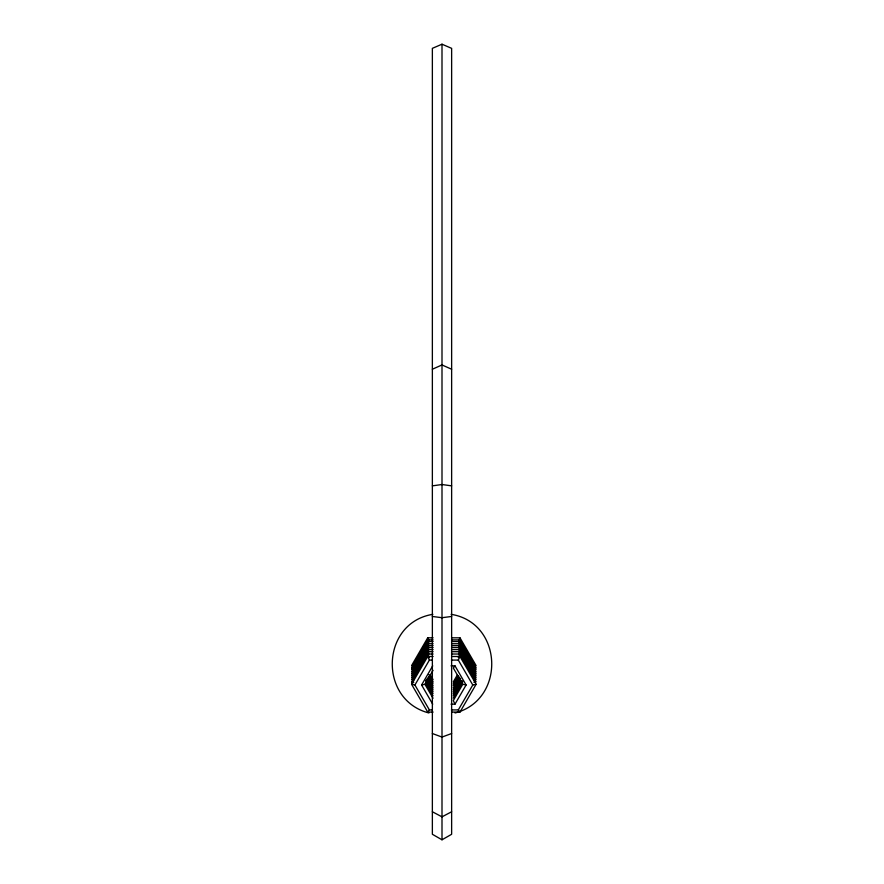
<?xml version="1.0" encoding="UTF-8"?>
<svg xmlns="http://www.w3.org/2000/svg" width="884" height="884" viewBox="0 0 884 884"><rect width="100%" height="100%" fill="white"/><g stroke="black" fill="none" stroke-linecap="round" stroke-linejoin="round"><path stroke-width="1.33" d="M458.873 640.215L459.978 637.817L451.912 637.817M458.873 642.27L459.978 639.883L451.912 639.883M458.873 643.917L459.978 641.53L451.912 641.53M458.873 646.116L459.978 643.729L451.912 643.729M458.873 648.038L459.978 645.651L451.912 645.651M458.873 649.961L459.978 647.574L451.912 647.574M458.873 652.027L459.978 649.63L451.912 649.63M458.873 654.083L459.978 651.696L451.912 651.696M458.31 657.619L459.978 654.027L451.912 654.027M451.426 709.918L458.31 709.918L472.785 685.001L458.31 660.083L459.978 656.503L451.912 656.503M433.094 637.817L427.712 637.817L411.579 665.608L413.8 666.083M433.094 639.883L427.712 639.883L411.579 667.674L413.8 668.149M433.094 641.53L427.712 641.53L411.579 669.321L413.8 669.796M433.094 643.729L427.712 643.729L411.579 671.52L413.8 671.995M433.094 645.651L427.712 645.651L411.579 673.442L413.8 673.917M433.094 647.574L427.712 647.574L411.579 675.365L413.8 675.84M433.094 649.63L427.712 649.63L411.579 677.42L413.8 677.895M433.094 651.696L427.712 651.696L411.579 679.487L413.8 679.962M412.916 684.128L411.579 681.818L427.712 654.027L433.094 654.027M433.094 712.084L427.712 712.084L411.579 684.293L427.712 656.503L433.094 656.503M432.132 709.918L429.381 709.918L414.916 685.001L429.381 660.083L427.712 656.503M432.718 704.172L421.591 685.001L432.718 665.84M421.591 685.001L424.928 684.293L433.038 670.326M453.304 681.895L457.359 674.923M453.304 683.962L458.034 675.818M453.304 685.608L458.708 676.304M453.304 687.807L459.393 677.332M453.304 689.73L460.067 678.094M460.741 678.857L453.304 691.653L454.42 694.039M453.304 693.708L460.741 680.912M453.304 695.774L462.089 680.647M453.304 698.106L462.763 681.818M454.973 704.172L466.1 685.001L454.973 665.84L453.304 667.995L462.763 684.293L453.304 700.581L454.973 704.172L451.05 704.172M451.912 712.084L459.978 712.084L476.122 684.293L459.978 656.503M427.712 712.084L429.381 709.918M442 839.8L451.636 834.275L451.636 48.344L442 44.2L432.364 48.344L432.364 834.275L442 839.8L442 44.2M451.636 811.766L442 816.838L432.364 811.766M432.364 369.236L442 364.948L451.636 369.236M455.061 712.979C505.913 699.907 503.195 622.679 451.138 614.325M451.636 733.532L442 737.068L432.364 733.532M473.89 666.083L476.122 665.608L459.978 637.817M473.89 669.796L476.122 669.321L459.978 641.53M473.89 671.995L476.122 671.52L459.978 643.729M473.89 673.917L476.122 673.442L459.978 645.651M473.89 675.84L476.122 675.365L459.978 647.574M473.89 677.895L476.122 677.42L459.978 649.63M473.89 679.962L476.122 679.487L459.978 651.696M473.89 682.293L476.122 681.818L459.978 654.027M472.785 685.001L476.122 684.293M432.364 485.857L442 484.52L451.636 485.857M432.862 614.325C380.805 622.679 378.087 699.907 428.939 712.979M451.636 616.468L442 617.706L432.364 616.468M429.381 660.083L432.132 660.083M451.426 660.083L458.31 660.083M451.05 665.84L454.973 665.84M462.763 684.293L466.1 685.001M411.579 681.818L413.8 682.293M411.579 684.293L414.916 685.001M458.31 709.918L459.978 712.084M459.978 639.883L476.122 667.674M430.331 674.923L433.038 679.575M428.983 674.647L433.038 681.63M428.983 676.304L433.038 683.277M428.309 677.332L433.038 685.476M427.635 678.094L433.038 687.398M426.961 678.857L433.038 689.321M426.276 679.752L433.038 691.387M425.602 680.647L433.038 693.443M425.602 682.978L433.038 695.774M424.928 684.293L433.038 698.25M427.712 637.817L428.828 640.215M427.712 639.883L428.828 642.27M427.712 641.53L428.828 643.917M427.712 643.729L428.828 646.116M427.712 645.651L428.828 648.038M427.712 647.574L428.828 649.961M427.712 649.63L428.828 652.027M427.712 651.696L428.828 654.083M427.712 654.027L429.381 657.619"/></g></svg>
